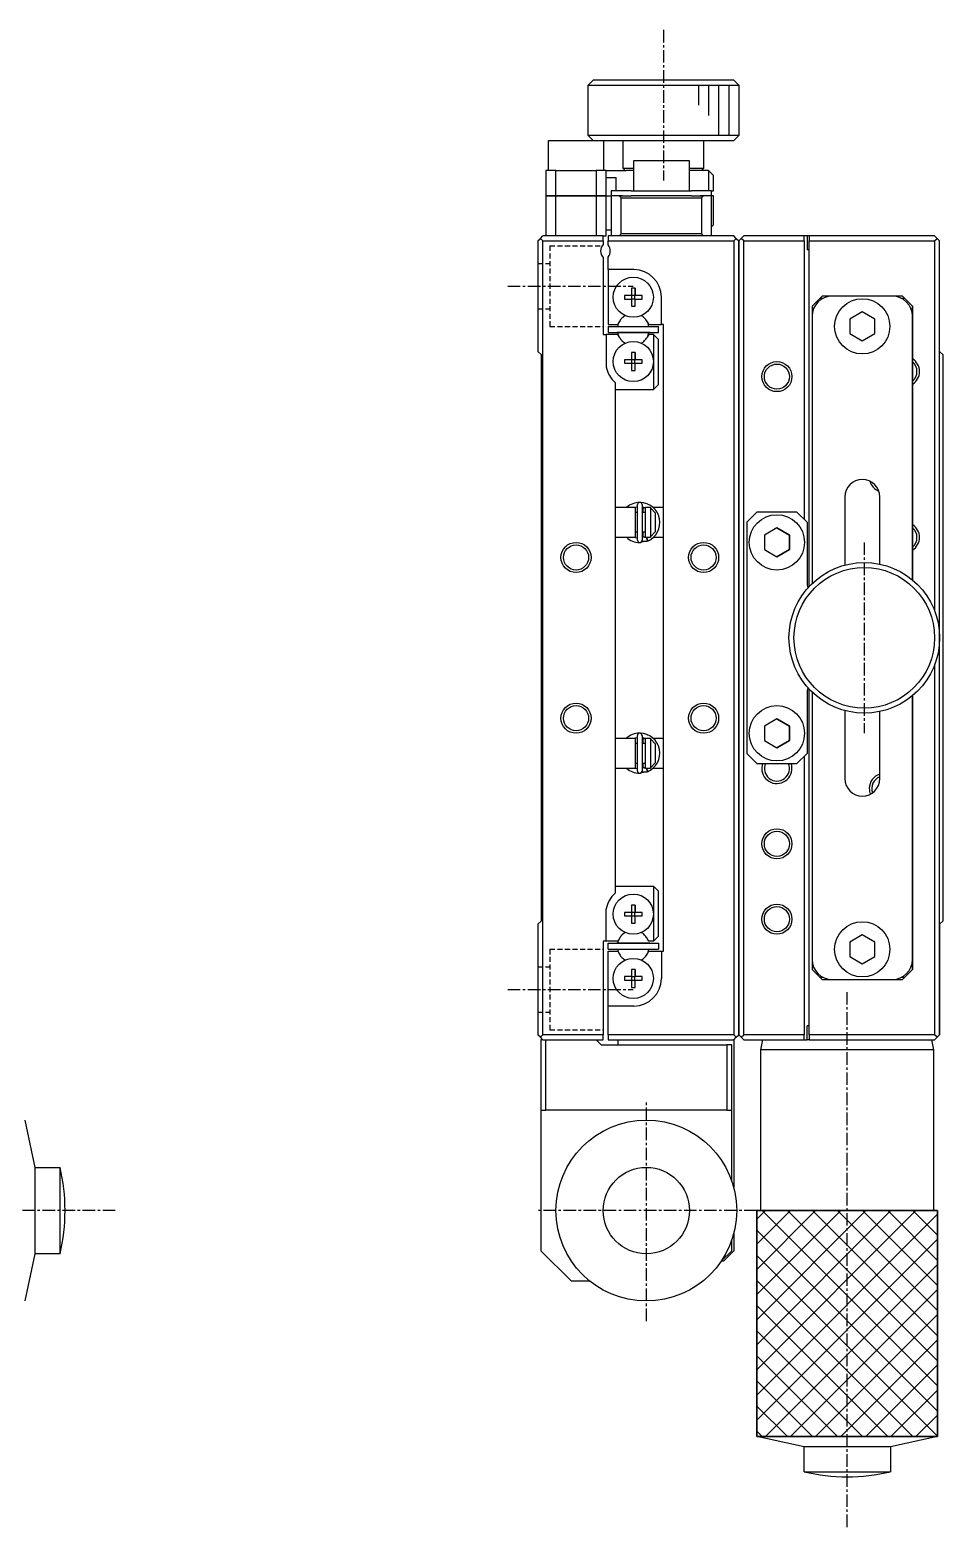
# Model space of a CAD drawing. Extents: x 10 to 534, y -6 to 276.
# Drawn here: x 188.3 to 279.3, y 66.8 to 215.8 of the extents above; entities that cross this region are included whole.
import ezdxf

# ---------------------------------------------------------------- set-up
doc = ezdxf.new("R2010")
doc.units = 0
doc.linetypes.add('CENTER', pattern=[2, 1.25, -0.25, 0.25, -0.25])
doc.linetypes.add('DASHED', pattern=[0.75, 0.5, -0.25])
doc.layers.get('0').update_dxf_attribs({"linetype": 'CONTINUOUS'})
doc.layers.add('CENTER', color=1, linetype='CENTER')

msp = doc.modelspace()

# ---------------------------------------------------------------- linework, layer by layer
at = {"color": 7, "linetype": 'CONTINUOUS'}
for p, q in [((243.91, 210.25), (244.41, 210.75)), ((243.91, 210.25), (258.91, 210.25)), ((243.91, 205.25), (243.91, 210.25)), ((258.41, 210.75), (244.41, 210.75)), ((258.41, 210.75), (244.41, 210.75)), ((258.41, 210.75), (258.41, 210.75)), ((258.41, 210.75), (258.91, 210.25)), ((258.91, 210.25), (258.91, 205.25)), ((239.96, 204.75), (245.46, 204.75)), ((239.96, 201.75), (239.96, 204.75)), ((258.91, 205.25), (243.91, 205.25)), ((243.91, 205.25), (243.91, 205.25)), ((244.41, 204.75), (243.91, 205.25)), ((245.46, 204.75), (258.41, 204.75)), ((245.46, 204.75), (245.46, 201.75)), ((247.41, 201.95), (247.41, 204.75)), ((255.41, 204.75), (255.41, 201.95)), ((258.91, 205.25), (258.41, 204.75)), ((248.46, 202.75), (253.96, 202.75)), ((248.46, 199.75), (248.46, 202.75)), ((253.96, 202.75), (253.96, 199.75)), ((240.71, 201.75), (239.71, 201.75)), ((239.71, 201.75), (239.71, 199.25)), ((240.71, 199.25), (240.71, 201.75)), ((240.71, 201.75), (244.71, 201.75)), ((244.71, 201.75), (244.71, 199.25)), ((245.71, 201.75), (244.71, 201.75)), ((245.71, 199.25), (245.71, 201.75)), ((245.71, 201.75), (247.71, 201.75)), ((248.46, 201.95), (247.41, 201.95)), ((247.61, 201.75), (247.41, 201.95)), ((248.46, 201.75), (247.71, 201.75)), ((255.41, 201.95), (253.96, 201.95)), ((255.91, 201.75), (253.96, 201.75)), ((255.41, 201.95), (255.21, 201.75)), ((255.91, 201.75), (256.41, 201.25)), ((255.91, 201.75), (255.91, 199.75)), ((256.41, 199.75), (256.41, 201.25)), ((245.71, 201.05), (246.71, 201.05)), ((246.21, 199.75), (246.21, 199.25)), ((248.21, 199.75), (246.21, 199.75)), ((246.71, 199.75), (246.71, 201.05)), ((248.21, 199.75), (254.21, 199.75)), ((256.21, 199.75), (254.21, 199.75)), ((256.21, 199.75), (256.41, 199.75)), ((256.21, 199.25), (256.21, 199.75)), ((239.71, 199.25), (240.71, 199.25)), ((240.71, 199.25), (239.71, 199.25)), ((239.71, 199.25), (239.71, 195.25)), ((244.71, 199.25), (240.71, 199.25)), ((240.71, 195.25), (240.71, 199.25)), ((240.71, 199.25), (244.71, 199.25)), ((244.71, 199.25), (245.71, 199.25)), ((244.71, 199.25), (244.71, 195.25)), ((245.71, 199.25), (244.71, 199.25)), ((245.71, 195.25), (245.71, 199.25)), ((245.71, 199.25), (246.21, 199.25)), ((247.01, 199.25), (246.21, 199.25)), ((246.21, 199.25), (246.21, 195.25)), ((247.01, 199.25), (247.21, 199.05)), ((247.33, 199.25), (247.01, 199.25)), ((247.01, 199.25), (247.33, 199.25)), ((247.21, 195.45), (247.21, 199.05)), ((247.21, 199.05), (255.21, 199.05)), ((247.33, 199.25), (248.21, 199.25)), ((249.91, 199.25), (248.21, 199.25)), ((254.21, 199.25), (249.91, 199.25)), ((254.21, 199.25), (255.08, 199.25)), ((255.41, 199.25), (255.08, 199.25)), ((255.08, 199.25), (255.41, 199.25)), ((255.21, 199.05), (255.41, 199.25)), ((255.21, 199.05), (255.21, 195.45)), ((256.21, 199.25), (255.41, 199.25)), ((256.21, 195.25), (256.21, 199.25)), ((256.41, 199.25), (256.21, 199.25)), ((256.41, 196.35), (256.41, 199.25)), ((239.16, 195), (239.41, 195.25)), ((245.41, 195.25), (239.41, 195.25)), ((245.41, 195.25), (245.71, 195.25)), ((245.41, 194.75), (245.41, 195.25)), ((245.71, 195.85), (246.21, 195.85)), ((258.41, 195.25), (245.91, 195.25)), ((245.91, 195.25), (245.91, 194.75)), ((247.21, 195.45), (247.01, 195.25)), ((255.21, 195.45), (247.21, 195.45)), ((255.41, 195.25), (255.21, 195.45)), ((256.41, 196.35), (256.21, 196.15)), ((258.66, 195), (258.41, 195.25)), ((259.41, 195.25), (259.16, 195)), ((265.41, 195.25), (259.41, 195.25)), ((265.41, 194.75), (265.41, 195.25)), ((265.71, 195.25), (265.41, 195.25)), ((265.71, 195.25), (265.71, 193.85)), ((265.91, 195.25), (265.71, 195.25)), ((278.41, 195.25), (265.91, 195.25)), ((265.91, 195.25), (265.91, 194.75)), ((278.66, 195), (278.41, 195.25)), ((238.91, 194.75), (239.16, 195)), ((238.91, 194.75), (238.91, 183.75)), ((239.16, 195), (239.41, 194.75)), ((239.41, 194.75), (245.41, 194.75)), ((239.41, 115.75), (239.41, 194.75)), ((245.41, 194.75), (245.41, 194.41)), ((245.91, 194.75), (258.41, 194.75)), ((245.91, 194.35), (245.91, 194.75)), ((258.41, 194.75), (258.66, 195)), ((258.41, 194.75), (258.41, 115.75)), ((258.66, 195), (258.91, 194.75)), ((259.16, 195), (258.91, 194.75)), ((258.91, 115.75), (258.91, 194.75)), ((258.91, 194.75), (258.91, 115.75)), ((259.41, 194.75), (259.16, 195)), ((259.41, 115.75), (259.41, 194.75)), ((259.41, 194.75), (265.41, 194.75)), ((265.41, 194.75), (265.41, 167.05)), ((265.91, 193.85), (265.71, 193.85)), ((265.91, 194.75), (278.41, 194.75)), ((265.91, 160.35), (265.91, 194.75)), ((278.41, 194.75), (278.66, 195)), ((278.41, 194.75), (278.41, 157.94)), ((278.91, 194.75), (278.66, 195)), ((278.91, 155.25), (278.91, 194.75)), ((245.41, 193.09), (245.41, 185.45)), ((245.91, 191.9), (245.91, 193.15)), ((248.46, 191.9), (245.91, 191.9)), ((245.91, 191.9), (245.91, 186.45)), ((247.52, 189.33), (247.52, 188.97)), ((248.23, 189.33), (247.52, 189.33)), ((248.23, 190.04), (248.23, 189.33)), ((248.59, 190.04), (248.23, 190.04)), ((248.24, 189.32), (248.23, 189.33)), ((248.24, 189.32), (248.24, 188.98)), ((248.58, 189.32), (248.24, 189.32)), ((248.58, 189.32), (248.59, 189.33)), ((248.58, 188.98), (248.58, 189.32)), ((248.59, 189.33), (248.59, 190.04)), ((248.59, 190.04), (248.59, 189.33)), ((249.29, 189.33), (248.59, 189.33)), ((249.29, 188.97), (249.29, 189.33)), ((267.21, 189.25), (267.01, 189.05)), ((268.21, 189.25), (267.21, 189.25)), ((274.21, 189.25), (268.21, 189.25)), ((275.21, 189.25), (274.21, 189.25)), ((275.41, 189.05), (275.21, 189.25)), ((275.21, 189.25), (275.41, 189.05)), ((247.52, 188.97), (248.23, 188.97)), ((248.24, 188.98), (248.23, 188.97)), ((248.23, 188.97), (248.23, 188.26)), ((248.23, 188.26), (248.59, 188.26)), ((248.24, 188.98), (248.58, 188.98)), ((248.58, 188.98), (248.59, 188.97)), ((248.59, 188.97), (249.29, 188.97)), ((248.59, 188.26), (248.59, 188.97)), ((248.59, 188.26), (248.59, 188.97)), ((251.21, 186.45), (251.21, 189.15)), ((266.21, 188.25), (267.01, 189.05)), ((266.21, 188.25), (266.21, 187.25)), ((267.01, 189.05), (267.33, 189.05)), ((275.08, 189.05), (275.41, 189.05)), ((275.41, 189.05), (276.21, 188.25)), ((276.21, 188.25), (275.41, 189.05)), ((276.21, 187.25), (276.21, 188.25)), ((276.21, 188.25), (276.21, 187.25)), ((245.91, 186.45), (246.86, 186.45)), ((245.91, 186.25), (250.91, 186.25)), ((245.91, 186.25), (245.91, 185.65)), ((246.86, 186.45), (247.03, 186.74)), ((249.78, 186.74), (249.95, 186.45)), ((249.95, 186.45), (251.21, 186.45)), ((250.91, 185.65), (250.91, 186.25)), ((251.41, 186.45), (251.21, 186.45)), ((251.41, 124.05), (251.41, 186.45)), ((266.21, 187.25), (266.21, 160.65)), ((271.21, 187.69), (269.96, 186.97)), ((269.96, 186.97), (269.96, 185.53)), ((272.46, 186.97), (271.21, 187.69)), ((272.46, 185.53), (272.46, 186.97)), ((276.21, 161.01), (276.21, 187.25)), ((276.21, 187.25), (276.21, 184.25)), ((245.41, 185.45), (245.71, 185.45)), ((245.71, 185.45), (245.71, 182.23)), ((246.86, 185.45), (245.71, 185.45)), ((245.91, 185.65), (250.91, 185.65)), ((245.91, 185.65), (246.85, 185.65)), ((246.85, 185.65), (246.76, 185.65)), ((250.06, 185.65), (246.76, 185.65)), ((246.85, 185.65), (246.76, 185.65)), ((246.85, 185.65), (246.76, 185.65)), ((246.85, 185.65), (246.76, 185.65)), ((246.85, 185.65), (246.76, 185.65)), ((246.85, 185.65), (246.76, 185.65)), ((246.85, 185.65), (246.76, 185.65)), ((246.85, 185.65), (246.76, 185.65)), ((246.85, 185.65), (246.76, 185.65)), ((246.85, 185.65), (246.76, 185.65)), ((246.85, 185.65), (246.76, 185.65)), ((246.85, 185.65), (246.76, 185.65)), ((246.85, 185.65), (246.76, 185.65)), ((246.85, 185.65), (246.76, 185.65)), ((246.85, 185.65), (246.76, 185.65)), ((246.85, 185.65), (246.76, 185.65)), ((246.85, 185.65), (246.76, 185.65)), ((246.85, 185.65), (246.76, 185.65)), ((246.85, 185.65), (246.76, 185.65)), ((246.85, 185.65), (246.76, 185.65)), ((246.85, 185.65), (246.76, 185.65)), ((246.85, 185.65), (246.76, 185.65)), ((246.85, 185.65), (246.76, 185.65)), ((246.85, 185.65), (246.76, 185.65)), ((246.85, 185.65), (246.76, 185.65)), ((246.85, 185.65), (246.76, 185.65)), ((246.85, 185.65), (246.76, 185.65)), ((246.85, 185.65), (246.76, 185.65)), ((246.85, 185.65), (246.76, 185.65)), ((246.85, 185.65), (246.76, 185.65)), ((246.85, 185.65), (246.76, 185.65)), ((247.03, 185.16), (246.86, 185.45)), ((249.95, 185.45), (249.78, 185.16)), ((250.41, 185.45), (249.95, 185.45)), ((250.06, 185.65), (249.97, 185.65)), ((250.06, 185.65), (249.97, 185.65)), ((250.06, 185.65), (249.97, 185.65)), ((250.06, 185.65), (249.97, 185.65)), ((250.06, 185.65), (249.97, 185.65)), ((250.06, 185.65), (249.97, 185.65)), ((250.06, 185.65), (249.97, 185.65)), ((250.06, 185.65), (249.97, 185.65)), ((250.06, 185.65), (249.97, 185.65)), ((250.06, 185.65), (249.97, 185.65)), ((249.97, 185.65), (250.91, 185.65)), ((250.06, 185.65), (249.97, 185.65)), ((250.06, 185.65), (249.97, 185.65)), ((250.06, 185.65), (249.97, 185.65)), ((250.06, 185.65), (249.97, 185.65)), ((250.06, 185.65), (249.97, 185.65)), ((250.06, 185.65), (249.97, 185.65)), ((250.06, 185.65), (249.97, 185.65)), ((250.06, 185.65), (249.97, 185.65)), ((250.06, 185.65), (249.97, 185.65)), ((250.91, 184.95), (250.41, 185.45)), ((250.41, 185.45), (250.41, 182.75)), ((250.91, 180.45), (250.91, 184.95)), ((269.96, 185.53), (271.21, 184.81)), ((271.21, 184.81), (272.46, 185.53)), ((239.26, 183.4), (238.91, 183.75)), ((239.26, 127.1), (239.26, 183.4)), ((248.23, 183.64), (248.23, 182.93)), ((248.59, 183.64), (248.23, 183.64)), ((248.59, 182.93), (248.59, 183.64)), ((248.59, 183.64), (248.59, 182.93)), ((276.21, 184.25), (276.21, 161.01)), ((279.26, 183.4), (278.91, 183.75)), ((279.26, 127.1), (279.26, 183.4)), ((247.52, 182.93), (247.52, 182.57)), ((248.23, 182.93), (247.52, 182.93)), ((247.52, 182.57), (248.23, 182.57)), ((248.24, 182.92), (248.23, 182.93)), ((248.24, 182.58), (248.23, 182.57)), ((248.23, 182.57), (248.23, 181.86)), ((248.23, 181.86), (248.59, 181.86)), ((248.24, 182.92), (248.24, 182.58)), ((248.58, 182.92), (248.24, 182.92)), ((248.24, 182.58), (248.58, 182.58)), ((248.58, 182.92), (248.59, 182.93)), ((248.58, 182.58), (248.58, 182.92)), ((248.58, 182.58), (248.59, 182.57)), ((249.29, 182.93), (248.59, 182.93)), ((248.59, 182.57), (249.29, 182.57)), ((248.59, 181.86), (248.59, 182.57)), ((248.59, 181.86), (248.59, 182.57)), ((249.29, 182.57), (249.29, 182.93)), ((250.41, 182.75), (250.41, 179.95)), ((246.61, 180.67), (246.61, 129.83)), ((250.41, 179.95), (250.91, 180.45)), ((246.61, 179.95), (250.41, 179.95)), ((248.84, 164.96), (248.84, 168.51)), ((249.29, 168.51), (249.29, 164.96)), ((249.78, 168.6), (249.83, 168.58)), ((249.83, 168.58), (249.86, 168.56)), ((249.84, 168.57), (249.84, 168.57)), ((269.46, 169.25), (269.46, 162.49)), ((269.46, 169.25), (269.46, 162.49)), ((272.96, 162.59), (272.96, 169.25)), ((246.61, 168.25), (248.61, 168.25)), ((248.84, 168.27), (248.61, 168.21)), ((248.61, 168.25), (248.61, 165.25)), ((248.61, 167.75), (248.84, 167.75)), ((249.61, 168.18), (249.29, 168.27)), ((249.3, 167.98), (249.29, 167.96)), ((249.29, 167.96), (249.29, 167.95)), ((249.29, 167.95), (249.29, 167.94)), ((249.29, 167.94), (249.29, 167.92)), ((249.29, 167.92), (249.29, 167.91)), ((249.29, 167.91), (249.29, 167.91)), ((249.29, 167.75), (249.61, 167.75)), ((249.31, 168.02), (249.3, 168)), ((249.3, 168), (249.3, 167.99)), ((249.3, 167.99), (249.3, 167.98)), ((249.32, 168.04), (249.31, 168.03)), ((249.31, 168.03), (249.31, 168.02)), ((249.33, 168.05), (249.32, 168.04)), ((249.34, 168.07), (249.33, 168.06)), ((249.33, 168.06), (249.33, 168.05)), ((249.35, 168.09), (249.34, 168.07)), ((249.36, 168.1), (249.35, 168.09)), ((249.37, 168.1), (249.36, 168.1)), ((249.38, 168.11), (249.37, 168.1)), ((249.39, 168.12), (249.38, 168.11)), ((249.4, 168.13), (249.39, 168.12)), ((249.41, 168.14), (249.4, 168.13)), ((249.42, 168.15), (249.41, 168.14)), ((249.41, 167.75), (249.41, 168.14)), ((249.43, 168.15), (249.42, 168.15)), ((249.45, 168.16), (249.43, 168.15)), ((249.46, 168.16), (249.45, 168.16)), ((249.47, 168.17), (249.46, 168.16)), ((249.49, 168.17), (249.47, 168.17)), ((249.5, 168.18), (249.49, 168.17)), ((249.51, 168.18), (249.5, 168.18)), ((249.53, 168.18), (249.51, 168.18)), ((249.54, 168.18), (249.53, 168.18)), ((249.55, 168.18), (249.54, 168.18)), ((249.57, 168.18), (249.55, 168.18)), ((249.58, 168.18), (249.57, 168.18)), ((249.59, 168.18), (249.58, 168.18)), ((249.61, 168.18), (249.59, 168.18)), ((249.61, 165.25), (249.61, 168.25)), ((249.61, 168.25), (250.11, 168.25)), ((250.11, 168.25), (250.11, 168.2)), ((250.11, 168.2), (250.11, 165.3)), ((250.61, 167.67), (250.11, 168.2)), ((250.36, 168.25), (251.41, 168.25)), ((250.61, 165.83), (250.61, 167.67)), ((259.71, 166.75), (260.71, 167.75)), ((264.71, 167.75), (260.71, 167.75)), ((264.71, 167.75), (265.71, 166.75)), ((248.84, 165.75), (248.61, 165.75)), ((249.61, 165.75), (249.29, 165.75)), ((249.29, 165.56), (249.29, 165.54)), ((249.29, 165.54), (249.29, 165.53)), ((249.29, 165.53), (249.29, 165.52)), ((249.29, 165.52), (249.29, 165.5)), ((249.29, 165.5), (249.29, 165.49)), ((249.29, 165.49), (249.3, 165.48)), ((249.3, 165.48), (249.3, 165.46)), ((249.3, 165.46), (249.31, 165.45)), ((249.31, 165.45), (249.31, 165.44)), ((249.31, 165.44), (249.32, 165.43)), ((249.32, 165.43), (249.32, 165.42)), ((249.32, 165.42), (249.33, 165.4)), ((249.33, 165.4), (249.34, 165.39)), ((249.34, 165.39), (249.35, 165.38)), ((249.41, 165.33), (249.41, 165.75)), ((250.11, 165.3), (250.61, 165.83)), ((259.71, 166.75), (259.71, 143.75)), ((262.71, 166.19), (261.46, 165.47)), ((261.46, 165.47), (261.46, 164.03)), ((263.96, 165.47), (262.71, 166.19)), ((262.71, 166.19), (263.96, 165.47)), ((263.96, 164.03), (263.96, 165.47)), ((263.96, 165.47), (263.96, 164.03)), ((265.71, 166.75), (265.71, 160.75)), ((248.61, 165.25), (246.61, 165.25)), ((248.6, 165.25), (248.84, 165.2)), ((249.78, 164.87), (249.09, 164.73)), ((249.31, 164.87), (249.28, 164.89)), ((249.28, 164.89), (249.28, 164.89)), ((249.34, 164.86), (249.31, 164.87)), ((249.38, 164.85), (249.34, 164.86)), ((249.35, 165.38), (249.36, 165.37)), ((249.36, 165.37), (249.37, 165.36)), ((249.37, 165.36), (249.38, 165.35)), ((249.38, 165.35), (249.39, 165.34)), ((249.41, 164.85), (249.38, 164.85)), ((249.39, 165.34), (249.4, 165.34)), ((249.4, 165.34), (249.41, 165.33)), ((249.41, 165.33), (249.42, 165.32)), ((249.45, 164.84), (249.41, 164.85)), ((249.42, 165.32), (249.43, 165.31)), ((249.43, 165.31), (249.44, 165.31)), ((249.44, 165.31), (249.45, 165.3)), ((249.45, 165.3), (249.47, 165.3)), ((249.48, 164.83), (249.45, 164.84)), ((249.47, 165.3), (249.48, 165.29)), ((249.48, 165.29), (249.49, 165.29)), ((249.52, 164.83), (249.48, 164.83)), ((249.49, 165.29), (249.51, 165.29)), ((249.51, 165.29), (249.52, 165.28)), ((249.52, 165.28), (249.53, 165.28)), ((249.56, 164.83), (249.52, 164.83)), ((249.53, 165.28), (249.55, 165.28)), ((249.55, 165.28), (249.56, 165.28)), ((249.56, 165.28), (249.57, 165.28)), ((249.59, 164.83), (249.56, 164.83)), ((249.57, 165.28), (249.59, 165.28)), ((249.59, 165.28), (249.6, 165.28)), ((249.63, 164.83), (249.59, 164.83)), ((249.6, 165.28), (249.61, 165.29)), ((250.11, 165.25), (249.61, 165.25)), ((249.66, 164.84), (249.63, 164.83)), ((249.7, 164.85), (249.66, 164.84)), ((249.7, 165.25), (249.71, 165.24)), ((249.73, 164.85), (249.7, 164.85)), ((249.77, 165.15), (249.71, 165.25)), ((249.71, 165.24), (249.72, 165.23)), ((249.72, 165.23), (249.72, 165.21)), ((249.72, 165.21), (249.73, 165.2)), ((249.73, 165.2), (249.74, 165.19)), ((249.77, 164.86), (249.73, 164.85)), ((249.74, 165.19), (249.74, 165.17)), ((249.74, 165.17), (249.75, 165.16)), ((249.75, 165.16), (249.76, 165.14)), ((249.76, 165.14), (249.76, 165.13)), ((249.76, 165.13), (249.77, 165.11)), ((249.84, 164.89), (249.77, 165.15)), ((249.77, 165.11), (249.78, 165.09)), ((249.8, 164.87), (249.77, 164.86)), ((249.78, 165.09), (249.78, 165.08)), ((249.78, 165.08), (249.79, 165.06)), ((249.79, 165.06), (249.8, 165.05)), ((249.8, 165.05), (249.8, 165.03)), ((249.8, 165.03), (249.81, 165.01)), ((249.83, 164.89), (249.8, 164.87)), ((249.81, 165.01), (249.81, 165)), ((249.81, 165), (249.82, 164.99)), ((249.82, 164.99), (249.82, 164.97)), ((249.82, 164.97), (249.83, 164.96)), ((249.83, 164.96), (249.83, 164.95)), ((249.83, 164.95), (249.83, 164.94)), ((249.83, 164.94), (249.83, 164.93)), ((249.83, 164.93), (249.84, 164.92)), ((249.84, 164.89), (249.83, 164.89)), ((249.83, 164.89), (249.83, 164.89)), ((249.84, 164.92), (249.84, 164.91)), ((249.88, 164.91), (249.84, 164.89)), ((249.84, 164.91), (249.84, 164.9)), ((249.84, 164.9), (249.84, 164.9)), ((249.84, 164.9), (249.84, 164.89)), ((250.11, 165.3), (250.11, 165.25)), ((251.41, 165.25), (250.4, 165.25)), ((261.46, 164.03), (262.71, 163.31)), ((262.71, 163.31), (263.96, 164.03)), ((263.96, 164.03), (262.71, 163.31)), ((278.91, 115.75), (278.91, 155.25)), ((278.41, 152.56), (278.41, 115.75)), ((265.71, 149.75), (265.71, 143.75)), ((265.91, 115.75), (265.91, 150.15)), ((266.21, 149.85), (266.21, 123.25)), ((276.21, 123.25), (276.21, 149.49)), ((276.21, 149.49), (276.21, 126.25)), ((269.46, 148.01), (269.46, 141.25)), ((269.46, 148.01), (269.46, 141.25)), ((272.96, 141.25), (272.96, 147.91)), ((262.71, 147.19), (261.46, 146.47)), ((261.46, 146.47), (261.46, 145.03)), ((263.96, 146.47), (262.71, 147.19)), ((262.71, 147.19), (263.96, 146.47)), ((263.96, 145.03), (263.96, 146.47)), ((263.96, 146.47), (263.96, 145.03)), ((246.61, 145.25), (248.61, 145.25)), ((248.61, 145.25), (248.59, 145.25)), ((248.83, 145.3), (248.61, 145.25)), ((248.61, 145.25), (248.61, 142.25)), ((248.61, 144.75), (248.83, 144.75)), ((248.83, 141.99), (248.83, 145.54)), ((249.28, 145.54), (249.28, 141.99)), ((249.61, 145.22), (249.28, 145.3)), ((249.29, 145.02), (249.28, 145)), ((249.28, 145), (249.28, 144.99)), ((249.28, 144.99), (249.28, 144.98)), ((249.28, 144.98), (249.28, 144.96)), ((249.28, 144.96), (249.28, 144.95)), ((249.28, 144.95), (249.28, 144.94)), ((249.28, 144.75), (249.61, 144.75)), ((249.3, 145.05), (249.29, 145.04)), ((249.29, 145.04), (249.29, 145.03)), ((249.29, 145.03), (249.29, 145.02)), ((249.31, 145.08), (249.3, 145.07)), ((249.3, 145.07), (249.3, 145.05)), ((249.32, 145.09), (249.31, 145.08)), ((249.33, 145.1), (249.32, 145.09)), ((249.34, 145.12), (249.33, 145.11)), ((249.33, 145.11), (249.33, 145.1)), ((249.35, 145.13), (249.34, 145.12)), ((249.36, 145.14), (249.35, 145.13)), ((249.37, 145.15), (249.36, 145.14)), ((249.38, 145.16), (249.37, 145.15)), ((249.39, 145.17), (249.38, 145.16)), ((249.4, 145.18), (249.39, 145.17)), ((249.41, 145.18), (249.4, 145.18)), ((249.43, 145.19), (249.41, 145.18)), ((249.41, 144.75), (249.41, 145.18)), ((249.44, 145.2), (249.43, 145.19)), ((249.45, 145.2), (249.44, 145.2)), ((249.46, 145.21), (249.45, 145.2)), ((249.48, 145.21), (249.46, 145.21)), ((249.49, 145.21), (249.48, 145.21)), ((249.5, 145.22), (249.49, 145.21)), ((249.52, 145.22), (249.5, 145.22)), ((249.53, 145.22), (249.52, 145.22)), ((249.54, 145.22), (249.53, 145.22)), ((249.56, 145.22), (249.54, 145.22)), ((249.57, 145.22), (249.56, 145.22)), ((249.58, 145.22), (249.57, 145.22)), ((249.6, 145.22), (249.58, 145.22)), ((249.61, 145.21), (249.6, 145.22)), ((249.61, 142.25), (249.61, 145.25)), ((249.61, 145.25), (250.11, 145.25)), ((249.77, 145.64), (249.82, 145.61)), ((249.82, 145.61), (249.86, 145.6)), ((249.83, 145.61), (249.83, 145.61)), ((250.11, 145.25), (250.11, 145.2)), ((250.11, 145.2), (250.11, 142.3)), ((250.61, 144.67), (250.11, 145.2)), ((250.39, 145.25), (251.41, 145.25)), ((250.61, 142.83), (250.61, 144.67)), ((261.46, 145.03), (262.71, 144.31)), ((262.71, 144.31), (263.96, 145.03)), ((263.96, 145.03), (262.71, 144.31)), ((260.71, 142.75), (259.71, 143.75)), ((265.71, 143.75), (264.71, 142.75)), ((265.41, 143.45), (265.41, 115.75)), ((248.61, 142.25), (246.61, 142.25)), ((248.83, 142.75), (248.61, 142.75)), ((248.61, 142.28), (248.83, 142.23)), ((249.77, 141.9), (249.08, 141.77)), ((249.3, 141.91), (249.27, 141.93)), ((249.27, 141.93), (249.27, 141.93)), ((249.61, 142.75), (249.28, 142.75)), ((249.28, 142.59), (249.28, 142.58)), ((249.28, 142.58), (249.28, 142.57)), ((249.28, 142.57), (249.28, 142.55)), ((249.28, 142.55), (249.28, 142.54)), ((249.28, 142.54), (249.29, 142.53)), ((249.29, 142.53), (249.29, 142.51)), ((249.29, 142.51), (249.29, 142.5)), ((249.29, 142.5), (249.3, 142.49)), ((249.3, 142.49), (249.3, 142.48)), ((249.3, 142.48), (249.31, 142.46)), ((249.34, 141.9), (249.3, 141.91)), ((249.31, 142.46), (249.32, 142.45)), ((249.32, 142.45), (249.32, 142.44)), ((249.32, 142.44), (249.33, 142.43)), ((249.33, 142.43), (249.34, 142.42)), ((249.34, 142.42), (249.35, 142.41)), ((249.37, 141.89), (249.34, 141.9)), ((249.35, 142.41), (249.36, 142.4)), ((249.36, 142.4), (249.37, 142.39)), ((249.37, 142.39), (249.38, 142.38)), ((249.4, 141.88), (249.37, 141.89)), ((249.38, 142.38), (249.39, 142.37)), ((249.39, 142.37), (249.4, 142.36)), ((249.4, 142.36), (249.41, 142.36)), ((249.44, 141.88), (249.4, 141.88)), ((249.41, 142.36), (249.41, 142.75)), ((249.41, 142.36), (249.42, 142.35)), ((249.42, 142.35), (249.43, 142.34)), ((249.43, 142.34), (249.45, 142.34)), ((249.48, 141.87), (249.44, 141.88)), ((249.45, 142.34), (249.46, 142.33)), ((249.46, 142.33), (249.47, 142.33)), ((249.47, 142.33), (249.48, 142.33)), ((249.48, 142.33), (249.5, 142.32)), ((249.51, 141.87), (249.48, 141.87)), ((249.5, 142.32), (249.51, 142.32)), ((249.51, 142.32), (249.52, 142.32)), ((249.55, 141.87), (249.51, 141.87)), ((249.52, 142.32), (249.54, 142.32)), ((249.54, 142.32), (249.55, 142.32)), ((249.55, 142.32), (249.57, 142.32)), ((249.58, 141.87), (249.55, 141.87)), ((249.57, 142.32), (249.58, 142.32)), ((249.58, 142.32), (249.59, 142.32)), ((249.62, 141.87), (249.58, 141.87)), ((249.59, 142.32), (249.61, 142.33)), ((249.61, 142.33), (249.61, 142.33)), ((250.11, 142.25), (249.61, 142.25)), ((249.65, 141.88), (249.62, 141.87)), ((249.69, 141.88), (249.65, 141.88)), ((249.72, 141.89), (249.69, 141.88)), ((249.71, 142.25), (249.72, 142.24)), ((249.72, 142.24), (249.73, 142.22)), ((249.76, 141.9), (249.72, 141.89)), ((249.76, 142.19), (249.73, 142.25)), ((249.73, 142.22), (249.74, 142.21)), ((249.74, 142.21), (249.74, 142.19)), ((249.74, 142.19), (249.75, 142.17)), ((249.75, 142.17), (249.76, 142.16)), ((249.83, 141.93), (249.76, 142.19)), ((249.76, 142.16), (249.76, 142.14)), ((249.76, 142.14), (249.77, 142.12)), ((249.79, 141.91), (249.76, 141.9)), ((249.77, 142.12), (249.78, 142.11)), ((249.78, 142.11), (249.78, 142.09)), ((249.78, 142.09), (249.79, 142.07)), ((249.79, 142.07), (249.8, 142.06)), ((249.82, 141.92), (249.79, 141.91)), ((249.8, 142.06), (249.8, 142.04)), ((249.8, 142.04), (249.81, 142.03)), ((249.81, 142.03), (249.81, 142.01)), ((249.81, 142.01), (249.82, 142)), ((249.83, 141.93), (249.81, 141.92)), ((249.82, 142), (249.82, 141.99)), ((249.82, 141.99), (249.82, 141.98)), ((249.82, 141.98), (249.82, 141.97)), ((249.82, 141.97), (249.83, 141.96)), ((249.83, 141.93), (249.82, 141.92)), ((249.82, 141.92), (249.82, 141.92)), ((249.83, 141.96), (249.83, 141.95)), ((249.83, 141.95), (249.83, 141.94)), ((249.87, 141.94), (249.83, 141.93)), ((249.83, 141.94), (249.83, 141.93)), ((249.83, 141.93), (249.83, 141.93)), ((250.11, 142.3), (250.61, 142.83)), ((250.11, 142.3), (250.11, 142.25)), ((251.41, 142.25), (250.35, 142.25)), ((260.71, 142.75), (264.71, 142.75)), ((246.61, 130.55), (250.41, 130.55)), ((250.41, 130.55), (250.41, 127.75)), ((250.91, 130.05), (250.41, 130.55)), ((250.91, 125.55), (250.91, 130.05)), ((245.71, 125.05), (245.71, 128.27)), ((248.23, 128.64), (248.23, 127.93)), ((248.59, 128.64), (248.23, 128.64)), ((248.59, 127.93), (248.59, 128.64)), ((248.59, 128.64), (248.59, 127.93)), ((238.91, 126.75), (239.26, 127.1)), ((238.91, 126.75), (238.91, 115.75)), ((247.52, 127.93), (247.52, 127.57)), ((248.23, 127.93), (247.52, 127.93)), ((247.52, 127.57), (248.23, 127.57)), ((248.24, 127.92), (248.23, 127.93)), ((248.24, 127.58), (248.23, 127.57)), ((248.23, 127.57), (248.23, 126.86)), ((248.23, 126.86), (248.59, 126.86)), ((248.24, 127.92), (248.24, 127.58)), ((248.58, 127.92), (248.24, 127.92)), ((248.24, 127.58), (248.58, 127.58)), ((248.58, 127.92), (248.59, 127.93)), ((248.58, 127.58), (248.58, 127.92)), ((248.58, 127.58), (248.59, 127.57)), ((249.29, 127.93), (248.59, 127.93)), ((248.59, 127.57), (249.29, 127.57)), ((248.59, 126.86), (248.59, 127.57)), ((248.59, 126.86), (248.59, 127.57)), ((249.29, 127.57), (249.29, 127.93)), ((250.41, 127.75), (250.41, 125.05)), ((278.91, 126.75), (279.26, 127.1)), ((278.91, 126.75), (278.91, 115.75)), ((247.03, 125.34), (246.86, 125.05)), ((249.95, 125.05), (249.78, 125.34)), ((250.41, 125.05), (250.91, 125.55)), ((271.21, 125.69), (269.96, 124.97)), ((272.46, 124.97), (271.21, 125.69)), ((276.21, 126.25), (276.21, 123.25)), ((245.41, 125.05), (245.41, 115.75)), ((245.71, 125.05), (245.41, 125.05)), ((246.86, 125.05), (245.71, 125.05)), ((245.91, 124.25), (245.91, 124.85)), ((245.91, 124.85), (250.91, 124.85)), ((245.91, 124.85), (246.85, 124.85)), ((245.91, 124.25), (250.91, 124.25)), ((245.91, 124.05), (246.86, 124.05)), ((245.91, 118.6), (245.91, 124.05)), ((246.85, 124.85), (246.76, 124.85)), ((250.06, 124.85), (246.76, 124.85)), ((246.85, 124.85), (246.76, 124.85)), ((246.85, 124.85), (246.76, 124.85)), ((246.85, 124.85), (246.76, 124.85)), ((246.85, 124.85), (246.76, 124.85)), ((246.85, 124.85), (246.76, 124.85)), ((246.85, 124.85), (246.76, 124.85)), ((246.85, 124.85), (246.76, 124.85)), ((246.85, 124.85), (246.76, 124.85)), ((246.85, 124.85), (246.76, 124.85)), ((246.85, 124.85), (246.76, 124.85)), ((246.85, 124.85), (246.76, 124.85)), ((246.85, 124.85), (246.76, 124.85)), ((246.85, 124.85), (246.76, 124.85)), ((246.85, 124.85), (246.76, 124.85)), ((246.85, 124.85), (246.76, 124.85)), ((246.85, 124.85), (246.76, 124.85)), ((246.85, 124.85), (246.76, 124.85)), ((246.85, 124.85), (246.76, 124.85)), ((246.85, 124.85), (246.76, 124.85)), ((246.85, 124.85), (246.76, 124.85)), ((246.85, 124.85), (246.76, 124.85)), ((246.85, 124.85), (246.76, 124.85)), ((246.85, 124.85), (246.76, 124.85)), ((246.85, 124.85), (246.76, 124.85)), ((246.85, 124.85), (246.76, 124.85)), ((246.85, 124.85), (246.76, 124.85)), ((246.85, 124.85), (246.76, 124.85)), ((246.85, 124.85), (246.76, 124.85)), ((246.85, 124.85), (246.76, 124.85)), ((246.85, 124.85), (246.76, 124.85)), ((246.86, 124.05), (247.03, 123.76)), ((249.78, 123.76), (249.95, 124.05)), ((250.41, 125.05), (249.95, 125.05)), ((249.95, 124.05), (251.21, 124.05)), ((250.06, 124.85), (249.97, 124.85)), ((249.97, 124.85), (250.91, 124.85)), ((250.06, 124.85), (249.97, 124.85)), ((250.91, 124.85), (250.91, 124.25)), ((251.21, 124.05), (251.41, 124.05)), ((251.21, 124.05), (251.21, 121.35)), ((269.96, 124.97), (269.96, 123.53)), ((272.46, 123.53), (272.46, 124.97)), ((248.23, 122.24), (248.23, 121.53)), ((248.59, 122.24), (248.23, 122.24)), ((248.59, 121.53), (248.59, 122.24)), ((248.59, 122.24), (248.59, 121.53)), ((266.21, 123.25), (266.21, 122.25)), ((267.01, 121.45), (266.21, 122.25)), ((269.96, 123.53), (271.21, 122.81)), ((271.21, 122.81), (272.46, 123.53)), ((276.21, 122.25), (275.41, 121.45)), ((275.41, 121.45), (276.21, 122.25)), ((276.21, 122.25), (276.21, 123.25)), ((276.21, 123.25), (276.21, 122.25)), ((247.52, 121.53), (247.52, 121.17)), ((248.23, 121.53), (247.52, 121.53)), ((247.52, 121.17), (248.23, 121.17)), ((248.24, 121.52), (248.23, 121.53)), ((248.24, 121.18), (248.23, 121.17)), ((248.23, 121.17), (248.23, 120.46)), ((248.24, 121.52), (248.24, 121.18)), ((248.58, 121.52), (248.24, 121.52)), ((248.24, 121.18), (248.58, 121.18)), ((248.58, 121.52), (248.59, 121.53)), ((248.58, 121.18), (248.58, 121.52)), ((248.58, 121.18), (248.59, 121.17)), ((249.29, 121.53), (248.59, 121.53)), ((248.59, 121.17), (249.29, 121.17)), ((248.59, 120.46), (248.59, 121.17)), ((248.59, 120.46), (248.59, 121.17)), ((249.29, 121.17), (249.29, 121.53)), ((267.33, 121.45), (267.01, 121.45)), ((267.01, 121.45), (267.21, 121.25)), ((267.21, 121.25), (268.21, 121.25)), ((268.21, 121.25), (274.21, 121.25)), ((274.21, 121.25), (275.21, 121.25)), ((275.41, 121.45), (275.08, 121.45)), ((275.21, 121.25), (275.41, 121.45)), ((275.41, 121.45), (275.21, 121.25)), ((248.23, 120.46), (248.59, 120.46)), ((245.91, 115.75), (245.91, 118.6)), ((248.46, 118.6), (245.91, 118.6)), ((265.71, 115.25), (265.71, 116.65)), ((265.91, 116.65), (265.71, 116.65)), ((239.16, 115.5), (238.91, 115.75)), ((239.41, 115.75), (239.16, 115.5)), ((239.41, 115.25), (239.16, 115.5)), ((239.41, 115.25), (239.21, 115.25)), ((239.21, 115.25), (239.21, 108.25)), ((245.41, 115.75), (239.41, 115.75)), ((239.41, 115.25), (245.41, 115.25)), ((239.71, 108.25), (239.71, 115.25)), ((244.71, 115.25), (245.21, 114.75)), ((245.21, 114.75), (257.71, 114.75)), ((245.41, 115.25), (245.41, 115.75)), ((258.41, 115.75), (245.91, 115.75)), ((245.91, 115.75), (245.91, 115.25)), ((245.91, 115.25), (258.41, 115.25)), ((246.91, 114.75), (246.91, 115.25)), ((257.71, 114.75), (257.71, 108.25)), ((258.21, 114.75), (257.71, 114.75)), ((258.21, 108.25), (258.21, 114.75)), ((258.66, 115.5), (258.41, 115.75)), ((258.41, 115.25), (258.66, 115.5)), ((258.41, 115.25), (258.41, 100.55)), ((258.66, 115.5), (258.91, 115.75)), ((258.91, 115.75), (259.16, 115.5)), ((259.16, 115.5), (259.41, 115.75)), ((259.16, 115.5), (259.41, 115.25)), ((265.41, 115.75), (259.41, 115.75)), ((259.41, 115.25), (265.41, 115.25)), ((261.11, 114.25), (261.31, 115.25)), ((265.41, 115.25), (265.41, 115.75)), ((265.41, 115.25), (265.71, 115.25)), ((265.91, 115.25), (265.71, 115.25)), ((278.41, 115.75), (265.91, 115.75)), ((265.91, 115.75), (265.91, 115.25)), ((265.91, 115.25), (278.41, 115.25)), ((278.11, 115.25), (278.31, 114.25)), ((278.66, 115.5), (278.41, 115.75)), ((278.41, 115.25), (278.66, 115.5)), ((278.66, 115.5), (278.91, 115.75)), ((278.31, 114.25), (261.11, 114.25)), ((261.11, 98.25), (261.11, 114.25)), ((278.31, 114.25), (278.31, 98.25)), ((239.21, 108.25), (239.71, 108.25)), ((239.21, 108.25), (239.21, 94.25)), ((257.71, 108.25), (239.71, 108.25)), ((257.71, 108.25), (258.21, 108.25)), ((258.21, 101.21), (258.21, 108.25)), ((187.83, 107.25), (188.83, 102.55)), ((188.83, 102.55), (188.83, 93.95)), ((188.83, 102.55), (191.33, 102.55)), ((191.33, 93.95), (191.33, 102.55)), ((260.71, 98.25), (261.11, 98.25)), ((260.71, 98.25), (260.71, 75.75)), ((278.71, 98.25), (260.71, 98.25)), ((278.31, 98.25), (261.11, 98.25)), ((278.31, 98.25), (278.71, 98.25)), ((278.71, 75.75), (278.71, 98.25)), ((258.41, 95.95), (258.41, 94.25)), ((188.83, 93.95), (187.83, 89.25)), ((191.33, 93.95), (188.83, 93.95)), ((242.21, 91.25), (239.21, 94.25)), ((258.21, 94.25), (257.16, 93.2)), ((258.41, 94.25), (257.41, 93.25)), ((258.21, 94.25), (258.21, 95.29)), ((257.21, 93.25), (257.41, 93.25)), ((242.21, 91.25), (244.05, 91.25)), ((269.71, 75.75), (260.71, 75.75)), ((265.41, 74.75), (260.71, 75.75)), ((260.71, 75.75), (278.71, 75.75)), ((269.71, 74.75), (265.41, 74.75)), ((265.41, 72.25), (265.41, 74.75)), ((274.01, 74.75), (269.71, 74.75)), ((278.71, 75.75), (274.01, 74.75)), ((274.01, 74.75), (274.01, 72.25)), ((265.41, 72.25), (274.01, 72.25))]:
    msp.add_line(p, q, dxfattribs=at)
at = {"color": 3, "linetype": 'CONTINUOUS'}
for p, q in [((254.91, 210.25), (254.91, 208.25)), ((255.91, 210.25), (255.91, 207.25)), ((256.91, 210.25), (256.91, 205.25)), ((257.91, 210.25), (257.91, 205.25)), ((260.71, 98.25), (278.71, 98.25)), ((260.71, 75.75), (260.71, 98.25)), ((261.56, 98.25), (260.71, 97.39)), ((264.06, 98.25), (260.71, 94.89)), ((266.56, 98.25), (260.71, 92.39)), ((269.06, 98.25), (260.71, 89.89)), ((271.56, 98.25), (260.71, 87.39)), ((274.06, 98.25), (260.71, 84.89)), ((276.56, 98.25), (260.71, 82.39)), ((278.71, 97.89), (260.71, 79.89)), ((261.25, 98.25), (278.71, 80.79)), ((263.75, 98.25), (278.71, 83.29)), ((266.25, 98.25), (278.71, 85.79)), ((268.75, 98.25), (278.71, 88.29)), ((271.25, 98.25), (278.71, 90.79)), ((273.75, 98.25), (278.71, 93.29)), ((276.25, 98.25), (278.71, 95.79)), ((278.71, 98.25), (278.71, 75.75)), ((260.71, 96.29), (278.71, 78.29)), ((278.71, 95.39), (260.71, 77.39)), ((260.71, 93.79), (278.71, 75.79)), ((278.71, 92.89), (261.56, 75.75)), ((260.71, 91.29), (276.25, 75.75)), ((278.71, 90.39), (264.06, 75.75)), ((260.71, 88.79), (273.75, 75.75)), ((278.71, 87.89), (266.56, 75.75)), ((260.71, 86.29), (271.25, 75.75)), ((278.71, 85.39), (269.06, 75.75)), ((260.71, 83.79), (268.75, 75.75)), ((278.71, 82.89), (271.56, 75.75)), ((260.71, 81.29), (266.25, 75.75)), ((278.71, 80.39), (274.06, 75.75)), ((260.71, 78.79), (263.75, 75.75)), ((278.71, 77.89), (276.56, 75.75)), ((260.71, 76.29), (261.25, 75.75)), ((278.71, 75.75), (269.71, 75.75))]:
    msp.add_line(p, q, dxfattribs=at)
at = {"color": 3, "linetype": 'DASHED'}
for p, q in [((240.11, 194.25), (240.11, 186.25)), ((240.11, 194.25), (245.29, 194.25)), ((238.91, 192.5), (240.11, 192.5)), ((238.91, 188), (240.11, 188)), ((240.11, 186.25), (245.41, 186.25)), ((240.11, 124.25), (240.11, 116.25)), ((240.11, 124.25), (245.41, 124.25)), ((238.91, 122.5), (240.11, 122.5)), ((238.91, 118), (240.11, 118)), ((240.11, 116.25), (245.41, 116.25))]:
    msp.add_line(p, q, dxfattribs=at)
at = {"color": 7, "linetype": 'CONTINUOUS'}
for centre, radius in [((248.41, 189.15), 2), ((271.21, 186.25), 2.75), ((248.41, 182.75), 2), ((262.71, 181.25), 1.25), ((262.71, 164.75), 2.75), ((242.71, 163.25), 1.25), ((255.41, 163.25), 1.25), ((271.41, 155.25), 7.5), ((271.41, 155.25), 7), ((242.71, 147.25), 1.25), ((255.41, 147.25), 1.25), ((262.71, 145.75), 2.75), ((262.71, 134.75), 1.25), ((248.41, 127.75), 2), ((262.71, 127.25), 1.25), ((271.21, 124.25), 2.75), ((248.41, 121.35), 2), ((249.71, 98.25), 9), ((249.71, 98.25), 4.3)]:
    msp.add_circle(centre, radius, dxfattribs=at)
at = {"color": 3, "linetype": 'CONTINUOUS'}
for centre in [(262.71, 181.25), (242.71, 163.25), (255.41, 163.25), (242.71, 147.25), (255.41, 147.25), (262.71, 134.75), (262.71, 127.25)]:
    msp.add_circle(centre, 1.5, dxfattribs=at)
at = {"color": 7, "linetype": 'CONTINUOUS'}
for centre, radius, start, end in [((246.16, 193.75), 1, 138.5904, 221.4096), ((245.11, 193.75), 1, 323.1301, 36.8699), ((248.46, 189.15), 2.75, 0, 90), ((268.21, 187.25), 2, 90, 180), ((274.21, 187.25), 2, 0, 90), ((248.41, 185.95), 1.59, 150, 169.107), ((248.41, 185.95), 1.59, 135, 150), ((248.52, 185.84), 1.75, 121.8865, 135.0044), ((248.41, 185.95), 1.59, 120.4332, 135), ((248.41, 185.95), 1.59, 45, 59.5668), ((248.29, 185.84), 1.75, 44.9956, 58.1135), ((248.41, 185.95), 1.59, 30, 45), ((248.41, 185.95), 1.59, 10.893, 30), ((248.41, 185.95), 1.59, 190.8931, 210), ((248.41, 185.95), 1.59, 210, 225), ((248.52, 186.06), 1.75, 224.9956, 238.1135), ((248.41, 185.95), 1.59, 225, 239.5667), ((248.41, 185.95), 1.59, 300.4333, 315), ((248.29, 186.06), 1.75, 301.8865, 315.0044), ((248.41, 185.95), 1.59, 315, 330), ((248.41, 185.95), 1.59, 330, 349.107), ((248.41, 182.75), 2.75, 190.9425, 229.1148), ((275.41, 181.75), 1.25, 309.7918, 50.2082), ((271.21, 169.25), 1.75, 0, 180), ((273.41, 171.25), 1.25, 213.199, 231.3483), ((249.06, 166.74), 1.99, 90.7696, 130.5994), ((249.06, 168.51), 0.225, 0, 180), ((249.06, 166.73), 2, 292.7134, 89.1695), ((275.41, 165.25), 1.25, 309.7918, 50.2082), ((249.06, 166.74), 2, 227.8891, 269.2221), ((249.06, 164.96), 0.225, 180, 0), ((267.71, 160.75), 2, 180, 195.665), ((267.71, 149.75), 2, 164.335, 180), ((249.05, 143.77), 1.99, 90.7664, 132.241), ((249.05, 145.54), 0.225, 0, 180), ((249.05, 143.77), 2, 292.7134, 89.1695), ((249.05, 143.77), 2, 229.5396, 269.217), ((249.05, 141.99), 0.225, 180, 0), ((262.71, 142.25), 1.25, 156.4218, 23.5782), ((271.21, 141.25), 1.75, 180, 0), ((273.41, 140.25), 1.25, 111.1002, 199.6366), ((248.41, 127.75), 2.75, 130.8852, 169.0575), ((248.41, 124.55), 1.59, 150, 169.1069), ((248.41, 124.55), 1.59, 135, 150), ((248.52, 124.44), 1.75, 121.8865, 135.0044), ((248.41, 124.55), 1.59, 120.4333, 135), ((248.41, 124.55), 1.59, 45, 59.5667), ((248.29, 124.44), 1.75, 44.9956, 58.1135), ((248.41, 124.55), 1.59, 30, 45), ((248.41, 124.55), 1.59, 190.893, 210), ((248.41, 124.55), 1.59, 210, 225), ((248.41, 124.55), 1.59, 315, 330), ((248.41, 124.55), 1.59, 330, 349.1069), ((248.52, 124.66), 1.75, 224.9956, 238.1135), ((248.41, 124.55), 1.59, 225, 239.5668), ((248.41, 124.55), 1.59, 300.4332, 315), ((248.29, 124.66), 1.75, 301.8865, 315.0044), ((268.21, 123.25), 2, 180, 270), ((274.21, 123.25), 2, 270, 0), ((248.46, 121.35), 2.75, 270, 0), ((173.09, 98.25), 18.74, 0, 13.265), ((173.09, 98.25), 18.74, 346.735, 0), ((269.71, 90.49), 18.74, 256.735, 270), ((269.71, 90.49), 18.74, 270, 283.265)]:
    msp.add_arc(centre, radius, start, end, dxfattribs=at)
at = {"color": 3, "linetype": 'CONTINUOUS'}
for centre, start, end in [((275.41, 181.75), 302.231, 57.769), ((273.41, 171.25), 196.4291, 248.1182), ((275.41, 165.25), 302.231, 57.769), ((262.71, 142.25), 160.5288, 180), ((262.71, 142.25), 180, 19.4712), ((273.41, 140.25), 107.4576, 180), ((273.41, 140.25), 180, 201.651)]:
    msp.add_arc(centre, 1.5, start, end, dxfattribs=at)
at = {"layer": 'CENTER', "color": 1, "linetype": 'CENTER'}
for p, q in [((251.41, 215.75), (251.41, 200.75)), ((235.91, 190.25), (248.41, 190.25)), ((271.41, 164.75), (271.41, 145.75)), ((235.91, 120.25), (248.41, 120.25)), ((269.71, 66.75), (269.71, 120.25)), ((249.71, 87.25), (249.71, 109.25)), ((196.83, 98.25), (90.83, 98.25)), ((260.71, 98.25), (238.71, 98.25))]:
    msp.add_line(p, q, dxfattribs=at)

doc.saveas('drawing.dxf')
